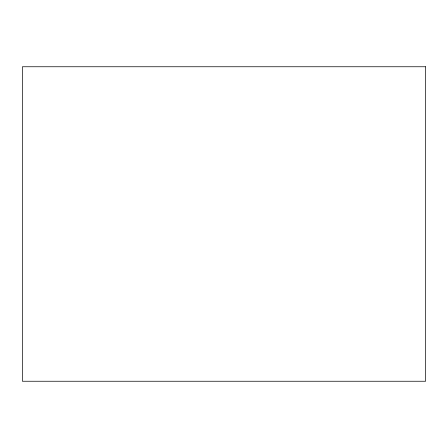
<?xml version="1.0" encoding="UTF-8"?>
<svg xmlns="http://www.w3.org/2000/svg" width="448" height="448" viewBox="0 0 448 448"><rect width="100%" height="100%" fill="white"/><g stroke="black" fill="none" stroke-linecap="round" stroke-linejoin="round"><path stroke-width="0.67" d="M425.6 66.752L22.4 66.752L22.4 381.248L425.6 381.248L425.6 66.752"/></g></svg>
